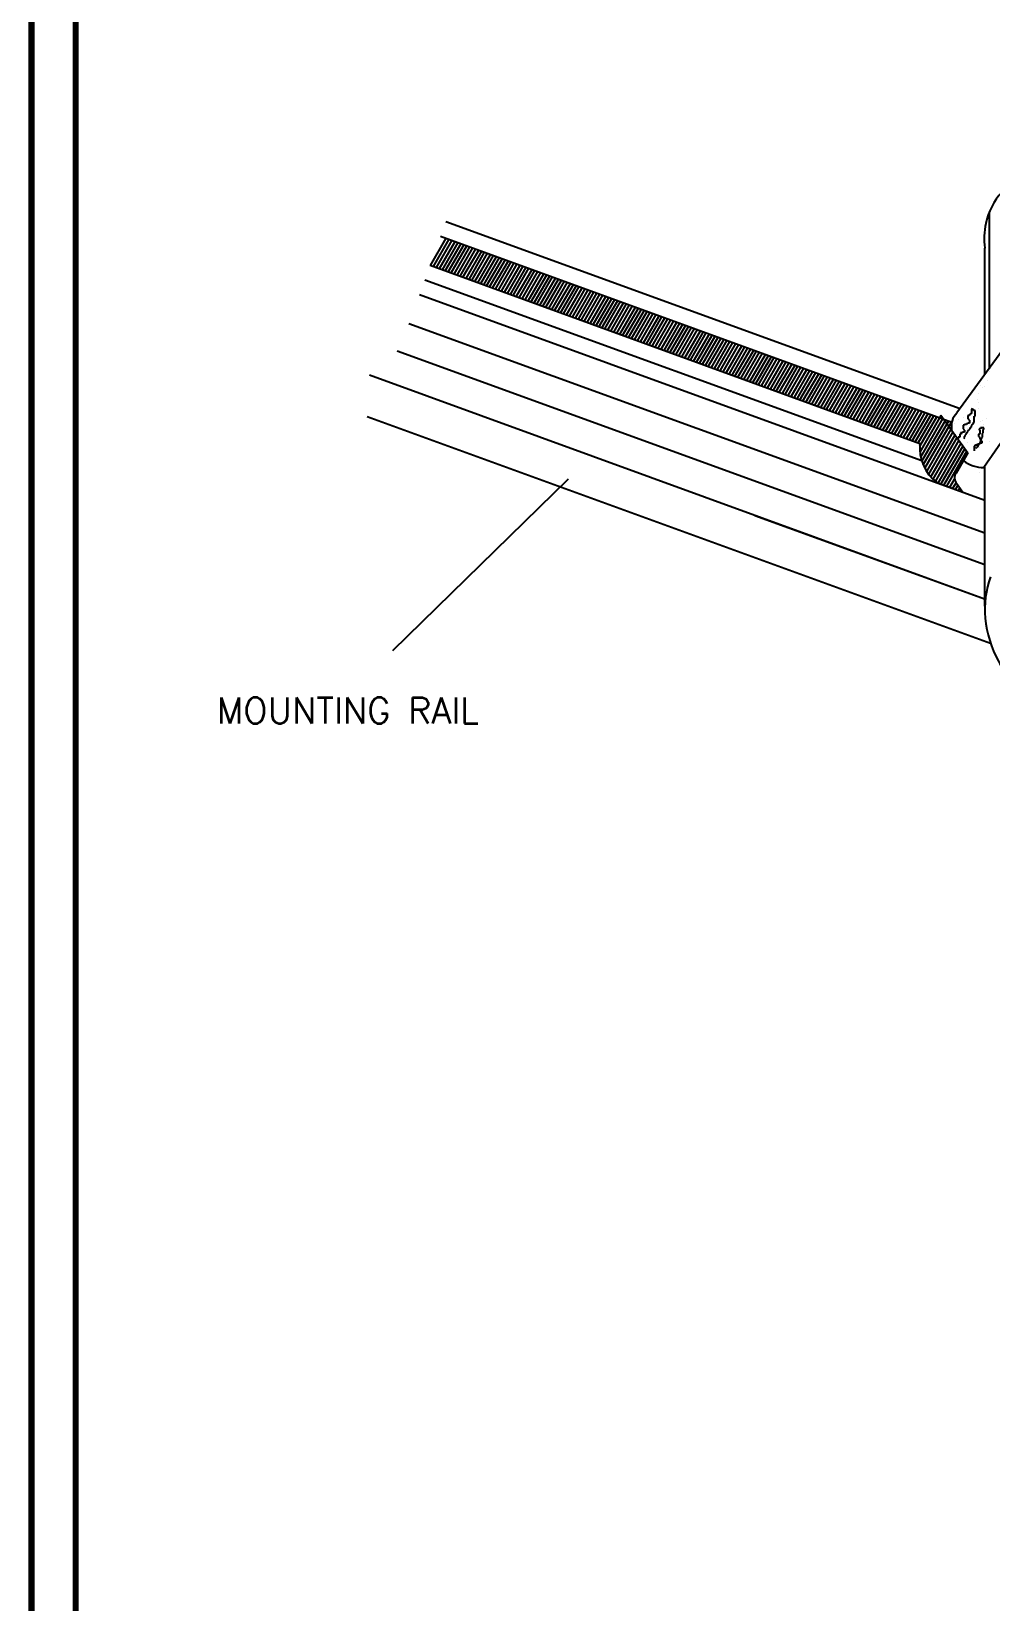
# Model space of a CAD drawing. Extents: x -508 to 92, y -98 to -31.
# Drawn here: x -137.73 to -128.95, y -76.36 to -61.98 of the extents above; entities that cross this region are included whole.
import ezdxf

# ---------------------------------------------------------------- set-up
doc = ezdxf.new("R2010")
doc.units = 0
doc.header["$MEASUREMENT"] = 0
doc.layers.get('0').update_dxf_attribs({"linetype": 'CONTINUOUS', "lineweight": 30})
doc.layers.add('SPARE', color=7, linetype='CONTINUOUS')
doc.layers.add('UG-BORDER', color=20, linetype='CONTINUOUS', lineweight=80)
doc.styles.add('S', font='ROMANS')

# ---------------------------------------------------------------- blocks, each defined once
blk = doc.blocks.new('*X7')
at = {"color": 0}
for p, q in [((21.025, 12.136), (21.126, 12.311)), ((21.044, 12.129), (21.145, 12.305)), ((21.063, 12.122), (21.164, 12.298)), ((21.082, 12.115), (21.183, 12.291)), ((21.101, 12.108), (21.202, 12.284)), ((21.12, 12.101), (21.222, 12.277)), ((21.139, 12.094), (21.241, 12.27)), ((21.158, 12.087), (21.26, 12.263)), ((21.177, 12.08), (21.279, 12.256)), ((21.196, 12.073), (21.298, 12.249)), ((21.215, 12.066), (21.317, 12.242)), ((21.234, 12.059), (21.336, 12.235)), ((21.254, 12.052), (21.355, 12.228)), ((21.273, 12.045), (21.374, 12.221)), ((21.292, 12.038), (21.393, 12.214)), ((21.311, 12.031), (21.412, 12.207)), ((21.33, 12.024), (21.431, 12.2)), ((21.349, 12.018), (21.451, 12.193)), ((21.368, 12.011), (21.47, 12.186)), ((21.387, 12.004), (21.489, 12.18)), ((21.406, 11.997), (21.508, 12.173)), ((21.425, 11.99), (21.527, 12.166)), ((21.444, 11.983), (21.546, 12.159)), ((21.463, 11.976), (21.565, 12.152)), ((21.483, 11.969), (21.584, 12.145)), ((21.502, 11.962), (21.603, 12.138)), ((21.521, 11.955), (21.622, 12.131)), ((21.54, 11.948), (21.641, 12.124)), ((21.559, 11.941), (21.66, 12.117)), ((21.578, 11.934), (21.68, 12.11)), ((21.597, 11.927), (21.699, 12.103)), ((21.616, 11.92), (21.718, 12.096)), ((21.635, 11.913), (21.737, 12.089)), ((21.654, 11.906), (21.756, 12.082)), ((21.673, 11.899), (21.775, 12.075)), ((21.693, 11.893), (21.794, 12.068)), ((21.712, 11.886), (21.813, 12.061)), ((21.731, 11.879), (21.832, 12.054)), ((21.75, 11.872), (21.851, 12.048)), ((21.769, 11.865), (21.87, 12.041)), ((21.788, 11.858), (21.889, 12.034)), ((21.807, 11.851), (21.909, 12.027)), ((21.826, 11.844), (21.928, 12.02)), ((21.845, 11.837), (21.947, 12.013)), ((21.864, 11.83), (21.966, 12.006)), ((21.883, 11.823), (21.985, 11.999)), ((21.902, 11.816), (22.004, 11.992)), ((21.922, 11.809), (22.023, 11.985)), ((21.941, 11.802), (22.042, 11.978)), ((21.96, 11.795), (22.061, 11.971)), ((21.979, 11.788), (22.08, 11.964)), ((21.998, 11.781), (22.099, 11.957)), ((22.017, 11.774), (22.118, 11.95)), ((22.036, 11.767), (22.138, 11.943)), ((22.055, 11.761), (22.157, 11.936)), ((22.074, 11.754), (22.176, 11.929)), ((22.093, 11.747), (22.195, 11.923)), ((22.112, 11.74), (22.214, 11.916)), ((22.131, 11.733), (22.233, 11.909)), ((22.151, 11.726), (22.252, 11.902)), ((22.17, 11.719), (22.271, 11.895)), ((22.189, 11.712), (22.29, 11.888)), ((22.208, 11.705), (22.309, 11.881)), ((22.227, 11.698), (22.328, 11.874)), ((22.246, 11.691), (22.347, 11.867)), ((22.265, 11.684), (22.367, 11.86)), ((22.284, 11.677), (22.386, 11.853)), ((22.303, 11.67), (22.405, 11.846)), ((22.322, 11.663), (22.424, 11.839)), ((22.341, 11.656), (22.443, 11.832)), ((22.36, 11.649), (22.462, 11.825)), ((22.38, 11.642), (22.481, 11.818)), ((22.399, 11.636), (22.5, 11.811)), ((22.418, 11.629), (22.519, 11.804)), ((22.437, 11.622), (22.538, 11.797)), ((22.456, 11.615), (22.557, 11.791)), ((22.475, 11.608), (22.576, 11.784)), ((22.494, 11.601), (22.596, 11.777)), ((22.513, 11.594), (22.615, 11.77)), ((22.532, 11.587), (22.634, 11.763)), ((22.551, 11.58), (22.653, 11.756)), ((22.57, 11.573), (22.672, 11.749)), ((22.589, 11.566), (22.691, 11.742)), ((22.609, 11.559), (22.71, 11.735)), ((22.628, 11.552), (22.729, 11.728)), ((22.647, 11.545), (22.748, 11.721)), ((22.666, 11.538), (22.767, 11.714)), ((22.685, 11.531), (22.786, 11.707)), ((22.704, 11.524), (22.805, 11.7)), ((22.723, 11.517), (22.825, 11.693)), ((22.742, 11.51), (22.844, 11.686)), ((22.761, 11.504), (22.863, 11.679)), ((22.78, 11.497), (22.882, 11.672)), ((22.799, 11.49), (22.901, 11.666)), ((22.818, 11.483), (22.92, 11.659)), ((22.838, 11.476), (22.939, 11.652)), ((22.857, 11.469), (22.958, 11.645)), ((22.876, 11.462), (22.977, 11.638)), ((22.895, 11.455), (22.996, 11.631)), ((22.914, 11.448), (23.015, 11.624)), ((22.933, 11.441), (23.034, 11.617)), ((22.952, 11.434), (23.054, 11.61)), ((22.971, 11.427), (23.073, 11.603)), ((22.99, 11.42), (23.092, 11.596)), ((23.009, 11.413), (23.111, 11.589)), ((23.028, 11.406), (23.13, 11.582)), ((23.047, 11.399), (23.149, 11.575)), ((23.067, 11.392), (23.168, 11.568)), ((23.086, 11.385), (23.187, 11.561)), ((23.105, 11.379), (23.206, 11.554)), ((23.124, 11.372), (23.225, 11.547)), ((23.143, 11.365), (23.244, 11.54)), ((23.162, 11.358), (23.263, 11.534)), ((23.181, 11.351), (23.283, 11.527)), ((23.2, 11.344), (23.302, 11.52)), ((23.219, 11.337), (23.321, 11.513)), ((23.238, 11.33), (23.34, 11.506)), ((23.257, 11.323), (23.359, 11.499)), ((23.276, 11.316), (23.378, 11.492)), ((23.296, 11.309), (23.397, 11.485)), ((23.315, 11.302), (23.416, 11.478)), ((23.334, 11.295), (23.435, 11.471)), ((23.353, 11.288), (23.454, 11.464)), ((23.372, 11.281), (23.473, 11.457)), ((23.391, 11.274), (23.492, 11.45)), ((23.41, 11.267), (23.512, 11.443)), ((23.429, 11.26), (23.531, 11.436)), ((23.448, 11.253), (23.55, 11.429)), ((23.467, 11.247), (23.569, 11.422)), ((23.486, 11.24), (23.588, 11.415)), ((23.505, 11.233), (23.607, 11.409)), ((23.525, 11.226), (23.626, 11.402)), ((23.544, 11.219), (23.645, 11.395)), ((23.563, 11.212), (23.664, 11.388)), ((23.582, 11.205), (23.683, 11.381)), ((23.601, 11.198), (23.702, 11.374)), ((23.62, 11.191), (23.722, 11.367)), ((23.639, 11.184), (23.741, 11.36)), ((23.658, 11.177), (23.76, 11.353)), ((23.677, 11.17), (23.779, 11.346)), ((23.696, 11.163), (23.798, 11.339)), ((23.715, 11.156), (23.817, 11.332)), ((23.734, 11.149), (23.836, 11.325)), ((23.754, 11.142), (23.855, 11.318)), ((23.773, 11.135), (23.874, 11.311)), ((23.792, 11.128), (23.893, 11.304)), ((23.811, 11.122), (23.912, 11.297)), ((23.83, 11.115), (23.931, 11.29)), ((23.849, 11.108), (23.951, 11.283)), ((23.868, 11.101), (23.97, 11.277)), ((23.887, 11.094), (23.989, 11.27)), ((23.906, 11.087), (24.008, 11.263)), ((23.925, 11.08), (24.027, 11.256)), ((23.944, 11.073), (24.046, 11.249)), ((23.963, 11.066), (24.065, 11.242)), ((23.983, 11.059), (24.084, 11.235)), ((24.002, 11.052), (24.103, 11.228)), ((24.021, 11.045), (24.122, 11.221)), ((24.04, 11.038), (24.141, 11.214)), ((24.059, 11.031), (24.16, 11.207)), ((24.078, 11.024), (24.18, 11.2)), ((24.097, 11.017), (24.199, 11.193)), ((24.116, 11.01), (24.218, 11.186)), ((24.135, 11.003), (24.237, 11.179)), ((24.154, 10.996), (24.256, 11.172)), ((24.173, 10.99), (24.275, 11.165)), ((24.184, 10.968), (24.294, 11.158)), ((24.185, 10.93), (24.322, 11.167)), ((24.19, 10.898), (24.335, 11.149)), ((24.197, 10.871), (24.351, 11.138)), ((24.206, 10.847), (24.37, 11.131)), ((24.217, 10.825), (24.389, 11.124)), ((24.228, 10.805), (24.386, 11.078)), ((24.241, 10.787), (24.399, 11.06)), ((24.254, 10.77), (24.411, 11.042)), ((24.269, 10.755), (24.424, 11.024)), ((24.284, 10.741), (24.437, 11.006)), ((24.301, 10.73), (24.45, 10.988)), ((24.32, 10.723), (24.463, 10.97)), ((24.339, 10.716), (24.475, 10.952)), ((24.358, 10.709), (24.488, 10.935)), ((24.377, 10.703), (24.408, 10.755)), ((24.396, 10.696), (24.418, 10.732)), ((24.415, 10.689), (24.43, 10.715)), ((24.434, 10.682), (24.443, 10.697)), ((24.454, 10.675), (24.456, 10.679))]:
    blk.add_line(p, q, dxfattribs=at)

msp = doc.modelspace()

# ---------------------------------------------------------------- linework, layer by layer
at = {"layer": 'SPARE'}
for p, q in [((-128.964, -65.073), (-128.964, -63.637)), ((-133.94, -63.725), (-129.233, -65.438)), ((-133.988, -63.859), (-129.309, -65.562)), ((-128.167, -63.97), (-129.262, -65.478)), ((-129.006, -65.128), (-129.006, -63.967)), ((-134.085, -64.125), (-129.6, -65.758)), ((-134.134, -64.258), (-129.584, -65.914)), ((-134.182, -64.392), (-129.006, -66.275)), ((-134.279, -64.658), (-129.006, -66.577)), ((-128.205, -64.801), (-129.014, -65.976)), ((-134.387, -64.909), (-129.006, -66.867)), ((-134.64, -65.13), (-129.001, -67.182)), ((-129.122, -65.437), (-129.128, -65.444)), ((-129.122, -65.444), (-129.122, -65.437)), ((-134.661, -65.51), (-128.954, -67.587)), ((-129.408, -65.497), (-129.422, -65.521)), ((-129.408, -65.497), (-129.161, -65.843)), ((-129.173, -65.577), (-129.173, -65.584)), ((-129.161, -65.577), (-129.173, -65.577)), ((-129.161, -65.501), (-129.161, -65.533)), ((-129.147, -65.501), (-129.161, -65.501)), ((-129.161, -65.533), (-129.154, -65.539)), ((-129.161, -65.571), (-129.161, -65.577)), ((-129.147, -65.571), (-129.161, -65.571)), ((-129.154, -65.539), (-129.154, -65.545)), ((-129.154, -65.545), (-129.147, -65.545)), ((-129.141, -65.488), (-129.147, -65.495)), ((-129.147, -65.495), (-129.147, -65.501)), ((-129.147, -65.545), (-129.147, -65.571)), ((-129.128, -65.482), (-129.141, -65.488)), ((-129.128, -65.444), (-129.128, -65.482)), ((-129.109, -65.45), (-129.122, -65.444)), ((-129.122, -65.584), (-129.116, -65.577)), ((-129.116, -65.577), (-129.109, -65.577)), ((-129.109, -65.456), (-129.109, -65.45)), ((-129.096, -65.456), (-129.109, -65.456)), ((-129.109, -65.565), (-129.103, -65.565)), ((-129.109, -65.577), (-129.109, -65.565)), ((-129.103, -65.565), (-129.103, -65.507)), ((-129.103, -65.507), (-129.096, -65.507)), ((-129.096, -65.507), (-129.096, -65.456)), ((-129.249, -65.698), (-129.249, -65.711)), ((-129.236, -65.698), (-129.249, -65.698)), ((-129.236, -65.673), (-129.236, -65.698)), ((-129.224, -65.673), (-129.236, -65.673)), ((-129.23, -65.66), (-129.23, -65.666)), ((-129.218, -65.66), (-129.23, -65.66)), ((-129.23, -65.666), (-129.224, -65.666)), ((-129.224, -65.666), (-129.224, -65.673)), ((-129.205, -65.654), (-129.218, -65.66)), ((-129.205, -65.59), (-129.205, -65.622)), ((-129.192, -65.59), (-129.205, -65.59)), ((-129.205, -65.622), (-129.198, -65.628)), ((-129.192, -65.654), (-129.205, -65.654)), ((-129.198, -65.628), (-129.198, -65.635)), ((-129.198, -65.635), (-129.192, -65.635)), ((-129.198, -65.711), (-129.192, -65.704)), ((-129.192, -65.584), (-129.192, -65.59)), ((-129.173, -65.584), (-129.192, -65.584)), ((-129.192, -65.635), (-129.192, -65.654)), ((-129.192, -65.692), (-129.185, -65.685)), ((-129.192, -65.704), (-129.192, -65.692)), ((-129.185, -65.685), (-129.179, -65.679)), ((-129.179, -65.673), (-129.173, -65.666)), ((-129.179, -65.679), (-129.179, -65.673)), ((-129.173, -65.66), (-129.167, -65.66)), ((-129.173, -65.666), (-129.173, -65.66)), ((-129.167, -65.654), (-129.161, -65.654)), ((-129.167, -65.66), (-129.167, -65.654)), ((-129.161, -65.641), (-129.154, -65.635)), ((-129.161, -65.654), (-129.161, -65.641)), ((-129.154, -65.628), (-129.147, -65.628)), ((-129.154, -65.635), (-129.154, -65.628)), ((-129.147, -65.628), (-129.141, -65.622)), ((-129.141, -65.615), (-129.135, -65.609)), ((-129.141, -65.622), (-129.141, -65.615)), ((-129.135, -65.609), (-129.128, -65.609)), ((-129.128, -65.596), (-129.122, -65.59)), ((-129.128, -65.609), (-129.128, -65.596)), ((-129.122, -65.59), (-129.122, -65.584)), ((-129.065, -65.673), (-129.065, -65.692)), ((-129.052, -65.673), (-129.065, -65.673)), ((-129.065, -65.692), (-129.058, -65.692)), ((-129.058, -65.622), (-129.058, -65.635)), ((-129.046, -65.622), (-129.058, -65.622)), ((-129.058, -65.635), (-129.052, -65.635)), ((-129.058, -65.692), (-129.058, -65.704)), ((-129.058, -65.704), (-129.052, -65.704)), ((-129.052, -65.635), (-129.052, -65.673)), ((-129.052, -65.704), (-129.052, -65.717)), ((-129.052, -65.717), (-129.046, -65.717)), ((-129.046, -65.615), (-129.046, -65.622)), ((-129.014, -65.615), (-129.046, -65.615)), ((-129.046, -65.717), (-129.046, -65.73)), ((-129.039, -65.717), (-129.033, -65.711)), ((-129.039, -65.73), (-129.039, -65.717)), ((-129.033, -65.704), (-129.027, -65.698)), ((-129.033, -65.711), (-129.033, -65.704)), ((-129.027, -65.666), (-129.02, -65.66)), ((-129.027, -65.698), (-129.027, -65.666)), ((-129.02, -65.628), (-129.014, -65.628)), ((-129.02, -65.66), (-129.02, -65.628)), ((-129.014, -65.628), (-129.014, -65.615)), ((-129.161, -65.843), (-129.27, -66.028)), ((-129.09, -65.774), (-129.103, -65.781)), ((-129.103, -65.781), (-129.103, -65.825)), ((-129.078, -65.774), (-129.09, -65.774)), ((-129.09, -65.8), (-129.084, -65.793)), ((-129.084, -65.793), (-129.078, -65.793)), ((-129.078, -65.768), (-129.078, -65.774)), ((-129.065, -65.768), (-129.078, -65.768)), ((-129.078, -65.793), (-129.071, -65.787)), ((-129.071, -65.787), (-129.065, -65.774)), ((-129.052, -65.762), (-129.065, -65.768)), ((-129.065, -65.768), (-129.058, -65.762)), ((-129.065, -65.774), (-129.065, -65.768)), ((-129.058, -65.755), (-129.052, -65.755)), ((-129.058, -65.762), (-129.058, -65.755)), ((-129.052, -65.755), (-129.046, -65.749)), ((-129.046, -65.755), (-129.052, -65.762)), ((-129.046, -65.73), (-129.039, -65.73)), ((-129.046, -65.743), (-129.039, -65.73)), ((-129.046, -65.749), (-129.046, -65.743)), ((-129.033, -65.755), (-129.046, -65.755)), ((-129.039, -65.73), (-129.033, -65.736)), ((-129.033, -65.736), (-129.033, -65.755)), ((-129.006, -67.248), (-129.006, -65.966)), ((-132.821, -66.084), (-134.43, -67.657)), ((-129.445, -66.116), (-129.207, -66.202)), ((-129.273, -66.113), (-129.207, -66.202)), ((-131.111, -66.416), (-129.001, -67.184))]:
    msp.add_line(p, q, dxfattribs=at)
at = {"layer": 'SPARE', "color": 0}
for p, q in [((-128.961, -65.094), (-128.961, -65.094)), ((-129.111, -65.277), (-129.111, -65.277)), ((-129.047, -65.224), (-129.047, -65.224)), ((-129.029, -65.248), (-129.029, -65.248)), ((-129.007, -65.236), (-129.007, -65.236)), ((-128.978, -65.182), (-128.978, -65.182)), ((-129.076, -65.355), (-129.076, -65.355)), ((-129.066, -65.385), (-129.066, -65.385)), ((-129.065, -65.304), (-129.065, -65.304)), ((-129.061, -65.438), (-129.061, -65.438)), ((-129.283, -65.571), (-129.283, -65.571)), ((-129.244, -65.54), (-129.244, -65.54)), ((-129.197, -65.522), (-129.197, -65.522)), ((-129.123, -65.567), (-129.123, -65.567)), ((-129.106, -65.487), (-129.106, -65.487)), ((-129.049, -65.558), (-129.049, -65.558)), ((-129.027, -65.546), (-129.027, -65.546)), ((-129.015, -65.582), (-129.015, -65.582)), ((-128.987, -65.533), (-128.987, -65.533)), ((-129.294, -65.685), (-129.294, -65.685)), ((-129.272, -65.674), (-129.272, -65.674)), ((-129.172, -65.675), (-129.172, -65.675)), ((-129.168, -65.62), (-129.168, -65.62)), ((-129.149, -65.676), (-129.149, -65.676)), ((-129.135, -65.618), (-129.135, -65.618)), ((-129.164, -65.75), (-129.164, -65.75)), ((-129.052, -65.794), (-129.052, -65.794)), ((-128.967, -65.735), (-128.967, -65.735)), ((-129.051, -66.026), (-129.051, -66.026))]:
    msp.add_line(p, q, dxfattribs=at)
at = {"layer": 'SPARE'}
for points in [[(-127.077, -63.468, 0.054739), (-127.284, -63.318, 0.075445), (-127.706, -63.156, 0.075445), (-128.158, -63.126, 0.085783), (-128.543, -63.227, 0.10607), (-128.851, -63.455, 0.126822), (-128.997, -63.743, 0.126822)], [(-128.997, -63.743, 0.087489), (-129.006, -63.967, 0.10607)], [(-128.954, -66.979, 0.110985), (-129.002, -67.358, 0.102819), (-128.881, -67.752, 0.093047), (-128.615, -68.076, 0.087147), (-128.227, -68.299, 0.087147), (-127.786, -68.377, 0.093047), (-127.374, -68.3, 0.102819), (-127.028, -68.076, 0.110985), (-126.822, -67.754, 0.110985), (-126.773, -67.375, 0.036432), (-126.797, -67.23, 0.093047)]]:
    msp.add_lwpolyline(points, format="xyb", dxfattribs=at)
for centre, radius, start, end in [((-129.143, -65.6), 0.17, 134.4027, 190.7502), ((-129.199, -65.797), 0.403, 174.3951, 232.3522), ((-129.021, -65.68), 0.297, 232.1649, 271.2153), ((-129.214, -66.073), 0.0709, 141.4027, 214.4719)]:
    msp.add_arc(centre, radius, start, end, dxfattribs=at)
at = {"layer": 'UG-BORDER'}
for p, q in [((-137.734, -31.142), (-137.734, -97.842)), ((-137.734, -97.842), (-137.734, -31.142)), ((-137.33, -31.547), (-137.33, -97.438))]:
    msp.add_line(p, q, dxfattribs=at)

# ---------------------------------------------------------------- block references
at = {"layer": 'SPARE', "xscale": 1.417928025364645, "yscale": 1.417928190433364, "zscale": 1.417928123085428}
msp.add_blockref('*X7', (-163.892, -81.334), dxfattribs=at)

# ---------------------------------------------------------------- texts
at = {"layer": 'SPARE', "style": 'S', "width": 1}
msp.add_text('MOUNTING RAIL', height=0.23632, dxfattribs=at).set_placement((-136.038, -68.321))

doc.saveas('drawing.dxf')
